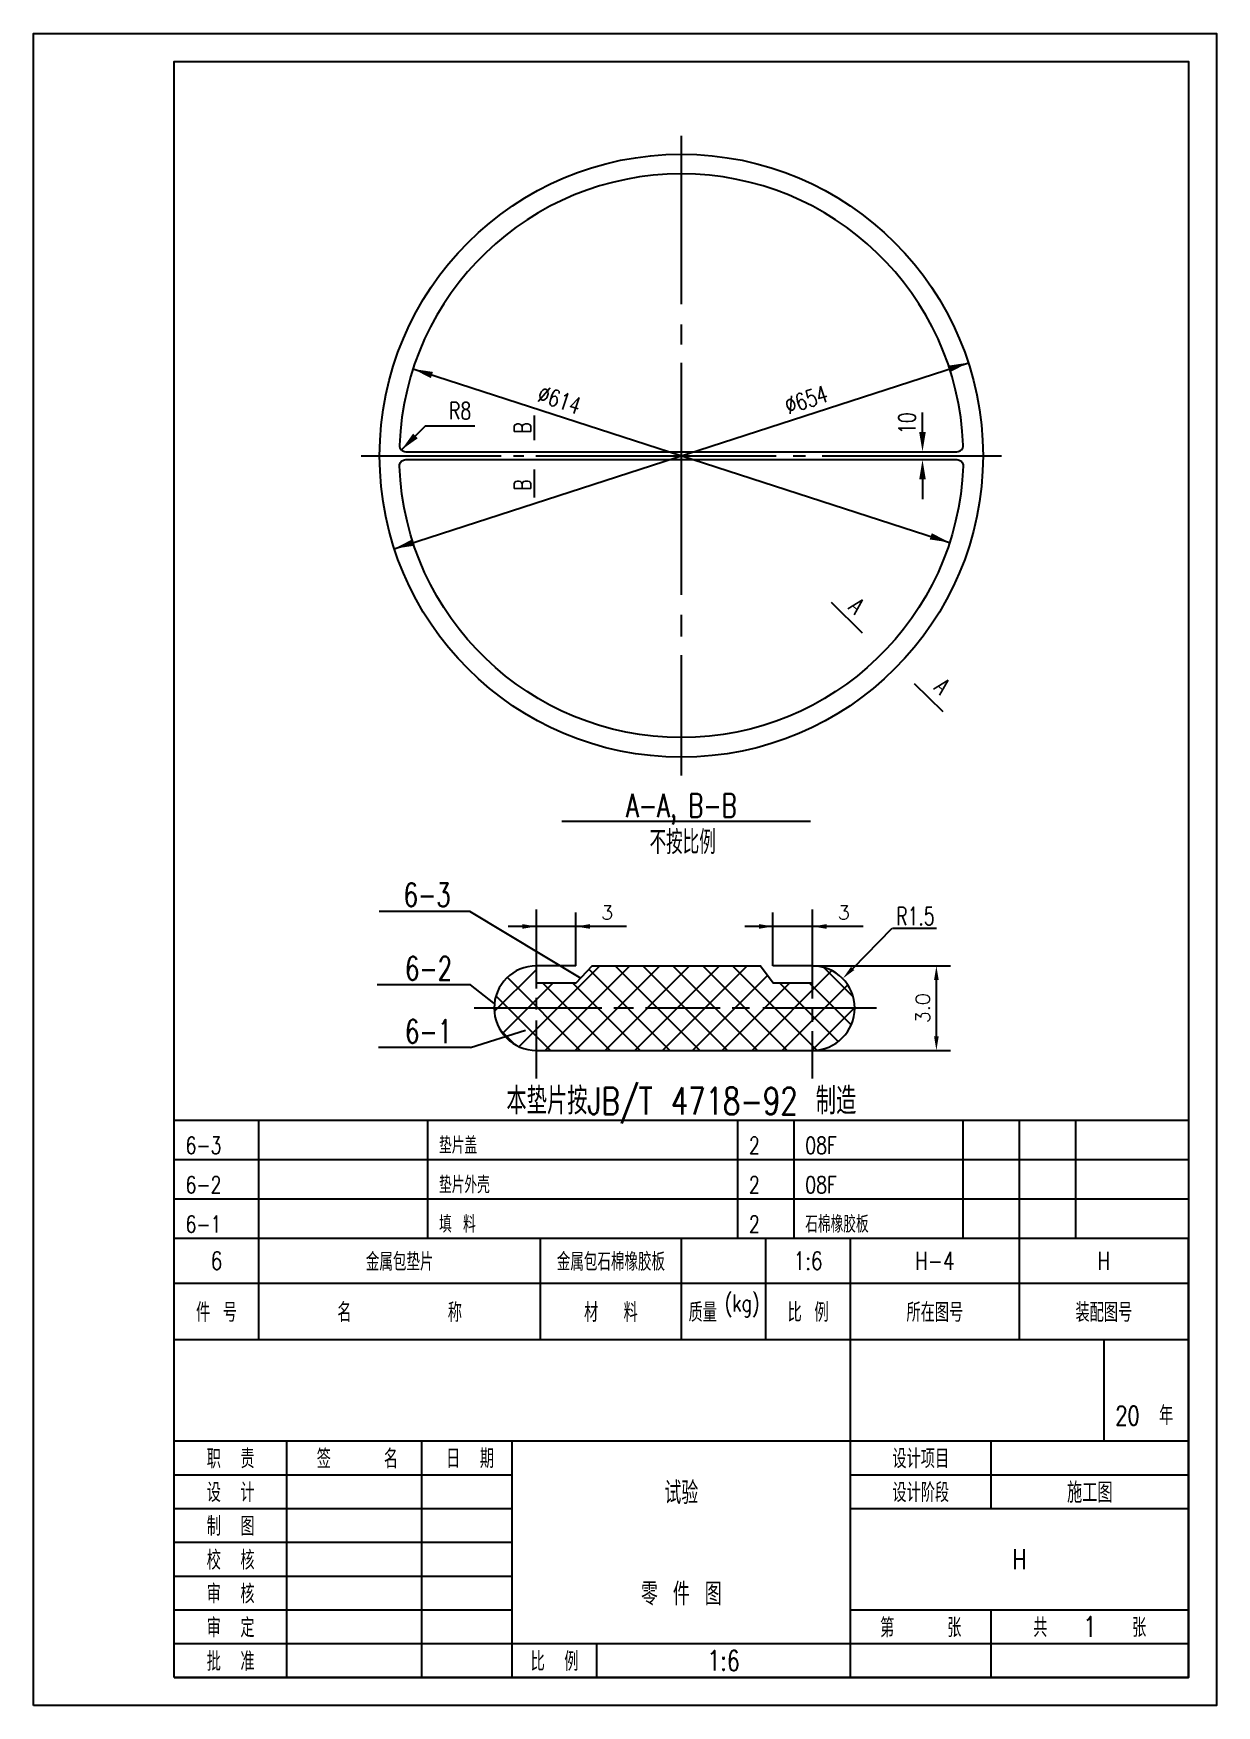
# Model space of a CAD drawing. Extents: x -150 to 1110, y -30 to 1752.
import ezdxf
from ezdxf.enums import TextEntityAlignment as Align

# ---------------------------------------------------------------- set-up
doc = ezdxf.new("R2010")
doc.units = 0
doc.header["$LTSCALE"] = 30
doc.header["$MEASUREMENT"] = 0
doc.layers.add('1', color=2, linetype='CONTINUOUS')
doc.layers.add('2', color=1, linetype='CONTINUOUS')
doc.styles.add('HZ', font='txt', dxfattribs={"width": 0.75, "bigfont": 'hztxt'})
doc.styles.get("Standard").update_dxf_attribs({"font": 'simplex', "width": 0.75, "bigfont": 'hztxt'})

# ---------------------------------------------------------------- blocks, each defined once
blk = doc.blocks.new('DP-B')
at = {"layer": '1'}
for p, q in [((0, 26.9), (0, 56.82)), ((0, 19.76), (0, 23.33)), ((0, -24.71), (0, 16.47)), ((42.81, 4.2), (42.81, 7.7)), ((-56.82, 0), (-32.01, 0)), ((-29.81, 0), (-27.98, 0)), ((-25.83, 0), (16.82, 0)), ((19.87, 0), (22.01, 0)), ((25.01, 0), (56.82, 0)), ((42.81, -4.2), (42.81, -7.7)), ((0, -32.12), (0, -28.27)), ((0, -56.82), (0, -35.41))]:
    blk.add_line(p, q, dxfattribs=at)
for points in [[(-50.96, -16.52), (50.96, 16.52)], [(-47.6, 15.4), (47.6, -15.4)], [(-49.69, 1.03), (-45.4, 5.32), (-36.65, 5.32)]]:
    blk.add_lwpolyline(points, dxfattribs=at)
for points in [[(-47.6, 15.4, 0, 1.17, 0), (-44.27, 14.32, 1.17, 1.17, 0)], [(50.96, 16.52, 0, 1.17, 0), (47.63, 15.44, 1.17, 1.17, 0)], [(-49.69, 1.03, 0, 1.17, 0), (-47.21, 3.5, 1.17, 1.17, 0)], [(47.6, -15.4, 0, 1.17, 0), (44.27, -14.32, 1.17, 1.17, 0)], [(-50.96, -16.52, 0, 1.17, 0), (-47.63, -15.44, 1.17, 1.17, 0)]]:
    blk.add_lwpolyline(points, format="xyseb", dxfattribs=at)
for points in [[(43.39, 4.2), (42.22, 4.2), (42.81, 0.7)], [(43.39, -4.2), (42.22, -4.2), (42.81, -0.7)]]:
    blk.add_solid(points, dxfattribs=at)
at = {"layer": '2'}
for p, q in [((-26.12, 7.14), (-26.12, 2.75)), ((-26.12, -2.47), (-26.12, -7.41)), ((32.17, -31.5), (26.65, -26.1)), ((46.49, -45.52), (41.4, -40.53))]:
    blk.add_line(p, q, dxfattribs=at)
for points in [[(-48.9, 0.7), (48.9, 0.7, 0.425153), (50.02, 1.86, 0.963471), (-50.02, 1.86, 0.425153), (-48.9, 0.7, 0.425153)], [(-48.9, -0.7), (48.9, -0.7, -0.425153), (50.02, -1.86, -0.963471), (-50.02, -1.86, -0.425153), (-48.9, -0.7, -0.425153)]]:
    blk.add_lwpolyline(points, format="xyb", dxfattribs=at)
blk.add_circle((0, 0), 53.55, dxfattribs=at)
at = {"layer": '1', "style": 'HZ', "width": 0.75}
blk.add_text('R8', height=3, dxfattribs=at).set_placement((-39.27, 6.49), align=Align.CENTER)
for s, rotation, p in [('B', 90, (-26.69, 4.94)), ('B', 90, (-26.69, -5.22)), ('A', 315.9503, (30.1, -27.73)), ('A', 315.9503, (45.3, -42))]:
    blk.add_text(s, height=3, rotation=rotation, dxfattribs=at).set_placement(p, align=Align.CENTER)
for tag, rotation, p in [('DN', 341.7237, (-22.1, 8.51)), ('DW', 18.1668, (22.64, 8.51))]:
    blk.add_attdef(tag, text='', height=3, rotation=rotation, dxfattribs=at).set_placement(p, align=Align.CENTER)
blk.add_attdef('GBS', (41.57, 3.84), '', height=3, rotation=90, dxfattribs=at)
blk = doc.blocks.new('DPJD02')
at = {"layer": '1'}
for p, q in [((-21.21, 48.06), (22.92, 48.06)), ((-17.77, 20.16), (-37.52, 32.06)), ((-25.73, 18.39), (-25.73, 32.38)), ((-18.73, 22.38), (-18.73, 31.88)), ((16.27, 22.38), (16.27, 31.88)), ((23.27, 16.61), (23.27, 32.38)), ((-9.73, 29.38), (-30.73, 29.38)), ((32.27, 29.38), (11.27, 29.38)), ((30.42, 21.93), (37.43, 29.07)), ((37.49, 29.1), (45.3, 29.1)), ((-33.2, 14.25), (-25.73, 21.72)), ((-28.8, 8.04), (-14.45, 22.39)), ((-24.15, 7.38), (-9.14, 22.39)), ((-18.85, 7.38), (-3.84, 22.39)), ((-2.02, 7.38), (-16.41, 21.77)), ((-13.55, 7.38), (1.46, 22.39)), ((3.28, 7.38), (-11.73, 22.39)), ((-8.24, 7.38), (6.77, 22.39)), ((8.19, 7.38), (-6.82, 22.39)), ((-3.33, 7.38), (11.68, 22.39)), ((13.5, 7.38), (-1.51, 22.39)), ((18.8, 7.38), (3.79, 22.39)), ((24.06, 7.42), (9.09, 22.39)), ((12.58, 7.38), (26.73, 21.54)), ((23.27, 22.38), (47.77, 22.38)), ((30.5, 16.9), (25.29, 22.11)), ((-33.28, 15.74), (-37.43, 19.01)), ((-31.74, 10.4), (-22.76, 19.38)), ((-17.93, 7.38), (-30.88, 20.33)), ((-12.63, 7.38), (-24.63, 19.38)), ((-7.32, 7.38), (-19.32, 19.38)), ((1.97, 7.38), (15.28, 20.69)), ((7.27, 7.38), (19.27, 19.38)), ((27.85, 8.94), (17.41, 19.38)), ((17.88, 7.38), (29.53, 19.03)), ((30.17, 11.92), (22.71, 19.38)), ((45.27, 9.88), (45.27, 19.88)), ((-14.11, 14.88), (-36.79, 14.88)), ((-23.23, 7.38), (-32.9, 17.05)), ((-25.73, 14.66), (-25.73, 16.72)), ((-8.49, 14.88), (-11.99, 14.88)), ((6.87, 14.88), (-6.37, 14.88)), ((12.12, 14.88), (9, 14.88)), ((34.65, 14.88), (14.49, 14.88)), ((23.18, 7.38), (30.77, 14.97)), ((-25.73, 2.38), (-25.73, 12.7)), ((23.27, 12.43), (23.27, 14.72)), ((-37.43, 7.86), (-27.66, 10.98)), ((23.27, 2.38), (23.27, 10.81)), ((23.27, 7.38), (47.77, 7.38))]:
    blk.add_line(p, q, dxfattribs=at)
at = {"layer": '1', "color": 0}
blk.add_line((-29.64, 8.48), (-32.12, 10.97), dxfattribs=at)
at = {"layer": '1'}
for points in [[(-28.23, 28.97), (-28.23, 29.8), (-25.73, 29.38)], [(-16.23, 28.97), (-16.23, 29.8), (-18.73, 29.38)], [(13.77, 28.97), (13.77, 29.8), (16.27, 29.38)], [(25.77, 28.97), (25.77, 29.8), (23.27, 29.38)], [(30.71, 21.64), (30.12, 22.22), (28.67, 20.15)], [(45.69, 19.88), (44.86, 19.88), (45.27, 22.38)], [(45.69, 9.88), (44.86, 9.88), (45.27, 7.38)]]:
    blk.add_solid(points, dxfattribs=at)
at = {"layer": '2'}
for p, q in [((-37.52, 32.06), (-53.62, 32.06)), ((-37.43, 19.01), (-54.01, 19.01)), ((-37.43, 7.86), (-53.77, 7.86))]:
    blk.add_line(p, q, dxfattribs=at)
blk.add_lwpolyline([(-18.73, 22.38), (-25.73, 22.38, 1), (-25.73, 7.38), (23.27, 7.38, 1), (23.27, 22.38), (16.27, 22.38)], format="xyb", dxfattribs=at)
blk.add_lwpolyline([(-25.73, 19.38), (-18.67, 19.38), (-15.82, 22.39), (14.03, 22.39), (16.29, 19.36), (23.27, 19.38)], dxfattribs=at)
at = {"layer": '1', "width": 0.7}
for s, height, p in [('不按比例', 4.2, (0.24, 42.23)), ('R1.5', 3.2, (41.55, 29.61))]:
    blk.add_text(s, height=height, dxfattribs=at).set_placement(p, align=Align.CENTER)
at = {"layer": '1'}
for p in [(-14.23, 30.63), (27.77, 30.63)]:
    blk.add_text('3', height=2.5, dxfattribs=at).set_placement(p)
at = {"layer": '1', "width": 0.7}
for tag, p in [('JH3', (-45.11, 32.9)), ('JH2', (-44.87, 19.83)), ('JH1', (-44.87, 8.63))]:
    blk.add_attdef(tag, text='', height=4.2, dxfattribs=at).set_placement(p, align=Align.CENTER)
at = {"layer": '1'}
blk.add_attdef('DPH', text='', height=2.5, rotation=90, dxfattribs=at).set_placement((44.1, 14.87), align=Align.CENTER)
blk = doc.blocks.new('BT3')
at = {"layer": '1'}
for p, q in [((-165, 0), (-165, 18)), ((-115, 0), (-115, 18)), ((-90, 0), (-90, 18)), ((-75, 0), (-75, 18)), ((-60, 0), (-60, 18)), ((-30, 0), (-30, 18)), ((-180, 10), (0, 10))]:
    blk.add_line(p, q, dxfattribs=at)
at = {"layer": '2'}
for p, q in [((-180, 18), (0, 18)), ((-180, 18), (0, 18)), ((-180, 0), (-180, 18)), ((0, 0), (0, 18)), ((-180, 0), (0, 0))]:
    blk.add_line(p, q, dxfattribs=at)
at = {"layer": '1', "style": 'HZ', "width": 0.75}
for s, p in [('件 号', (-172.5, 5)), ('名       称', (-140, 5)), ('材  料', (-102.5, 5)), ('质量', (-86.2, 5)), ('比 例', (-67.5, 5)), ('所在图号', (-45, 5)), ('装配图号', (-15, 5))]:
    blk.add_text(s, height=3.36, dxfattribs=at).set_placement(p, align=Align.MIDDLE)
blk.add_text('(kg)', height=3, dxfattribs=at).set_placement((-79.2, 5), align=Align.CENTER)

msp = doc.modelspace()

# ---------------------------------------------------------------- linework, layer by layer
at = {"layer": '1'}
for p, q in [((90, 468), (90, 594)), ((270, 468), (270, 594)), ((600, 468), (600, 594)), ((660, 468), (660, 594)), ((840, 468), (840, 594)), ((900, 468), (900, 594)), ((960, 468), (960, 594)), ((0, 552), (1080, 552)), ((0, 510), (1080, 510)), ((720, 0), (720, 360)), ((990, 360), (990, 252)), ((0, 252), (1080, 252)), ((120, 0), (120, 252)), ((263.8, 0), (263.8, 252)), ((360, 0), (360, 252)), ((870, 180), (870, 252)), ((0, 216), (360, 216)), ((720, 216), (1080, 216)), ((0, 180), (360, 180)), ((720, 180), (1080, 180)), ((0, 144), (360, 144)), ((0, 108), (360, 108)), ((0, 72), (360, 72)), ((720, 72), (1080, 72)), ((870, 0), (870, 72)), ((0, 36), (1080, 36)), ((450, 0), (450, 36))]:
    msp.add_line(p, q, dxfattribs=at)
msp.add_lwpolyline([(-150, -30), (-150, 1752), (1110, 1752), (1110, -30)], close=True, dxfattribs=at)
at = {"layer": '2'}
for p, q in [((0, 594), (1080, 594)), ((0, 468), (0, 594)), ((0, 360), (1080, 360)), ((0, 0), (0, 360)), ((1080, 0), (1080, 360)), ((0, 0), (1080, 0))]:
    msp.add_line(p, q, dxfattribs=at)
msp.add_lwpolyline([(0, 0), (0, 1722), (1080, 1722), (1080, 0)], close=True, dxfattribs=at)

# ---------------------------------------------------------------- block references
at = {"layer": '1', "xscale": 6, "yscale": 6, "zscale": 6}
msp.add_blockref('DP-B', (540, 1302), dxfattribs=at).add_auto_attribs({'DW': '%%c654', 'DN': '%%c614', 'GBS': '10'})
at = {"layer": '1'}
ref = msp.add_blockref('DPJD02', (540, 624), dxfattribs=dict(at, xscale=6, yscale=6, zscale=6))
ref.add_attrib('DMMC', 'A-A, B-B', dxfattribs={"height": 25.2, "width": 0.7}).set_placement((540, 916.6), align=Align.CENTER)
ref.add_attrib('DPH', '3.0', dxfattribs={"height": 15, "rotation": 90}).set_placement((804.6, 713.2), align=Align.CENTER)
ref.add_attrib('JH1', '6-1', dxfattribs={"height": 25.2, "width": 0.7}).set_placement((270.8, 675.8), align=Align.CENTER)
ref.add_attrib('JH2', '6-2', dxfattribs={"height": 25.2, "width": 0.7}).set_placement((270.8, 743), align=Align.CENTER)
ref.add_attrib('JH3', '6-3', dxfattribs={"height": 25.2, "width": 0.7}).set_placement((269.3, 821.4), align=Align.CENTER)
at = {"layer": '1', "xscale": 6, "yscale": 6, "zscale": 6}
msp.add_blockref('BT3', (1080, 360), dxfattribs=at)

# ---------------------------------------------------------------- texts
at = {"layer": '1', "style": 'HZ', "width": 0.75}
msp.add_text('本垫片按JB/T 4718-92 制造', height=28.8, dxfattribs=at).set_placement((540, 600), align=Align.CENTER)
for s, p in [('6-3', (12, 558)), ('垫片盖', (282, 558)), ('2', (612, 558)), ('08F', (672, 558)), ('垫片外壳', (282, 516)), ('6-2', (12, 516)), ('2', (612, 516)), ('08F', (672, 516)), ('6-1', (12, 474)), ('填 料', (282, 474)), ('2', (612, 474)), ('石棉橡胶板', (672, 474))]:
    msp.add_text(s, height=18, dxfattribs=at).set_placement(p)
for s, height, p in [('6', 19.2, (45, 444)), ('金属包垫片', 19.2, (240, 444)), ('金属包石棉橡胶板', 19.2, (465, 444)), ('1:6', 19.2, (675, 444)), ('H-4', 19.2, (810, 444)), ('H', 19.2, (990, 444)), ('试验', 24, (540, 198)), ('施工图', 21.6, (975, 198)), ('H', 21.6, (900, 126)), ('零 件 图', 24, (540, 90)), ('1', 21.6, (975, 54)), ('1:6', 21.6, (585, 18))]:
    msp.add_text(s, height=height, dxfattribs=at).set_placement(p, align=Align.MIDDLE)
at = {"layer": '1', "width": 0.75}
for s, p in [('20  年', (1033.1, 280.1)), ('职  责', (60, 234)), ('签     名', (195, 234)), ('日  期', (315, 234)), ('设计项目', (795, 234)), ('设  计', (60, 198)), ('设计阶段', (795, 198)), ('制  图', (60, 162)), ('校  核', (60, 126)), ('审  核', (60, 90)), ('审  定', (60, 54)), ('第     张', (795, 54)), ('共        张', (975, 54)), ('批  准', (60, 18)), ('比  例', (405, 18))]:
    msp.add_text(s, height=20.16, dxfattribs=at).set_placement(p, align=Align.MIDDLE)

doc.saveas('drawing.dxf')
